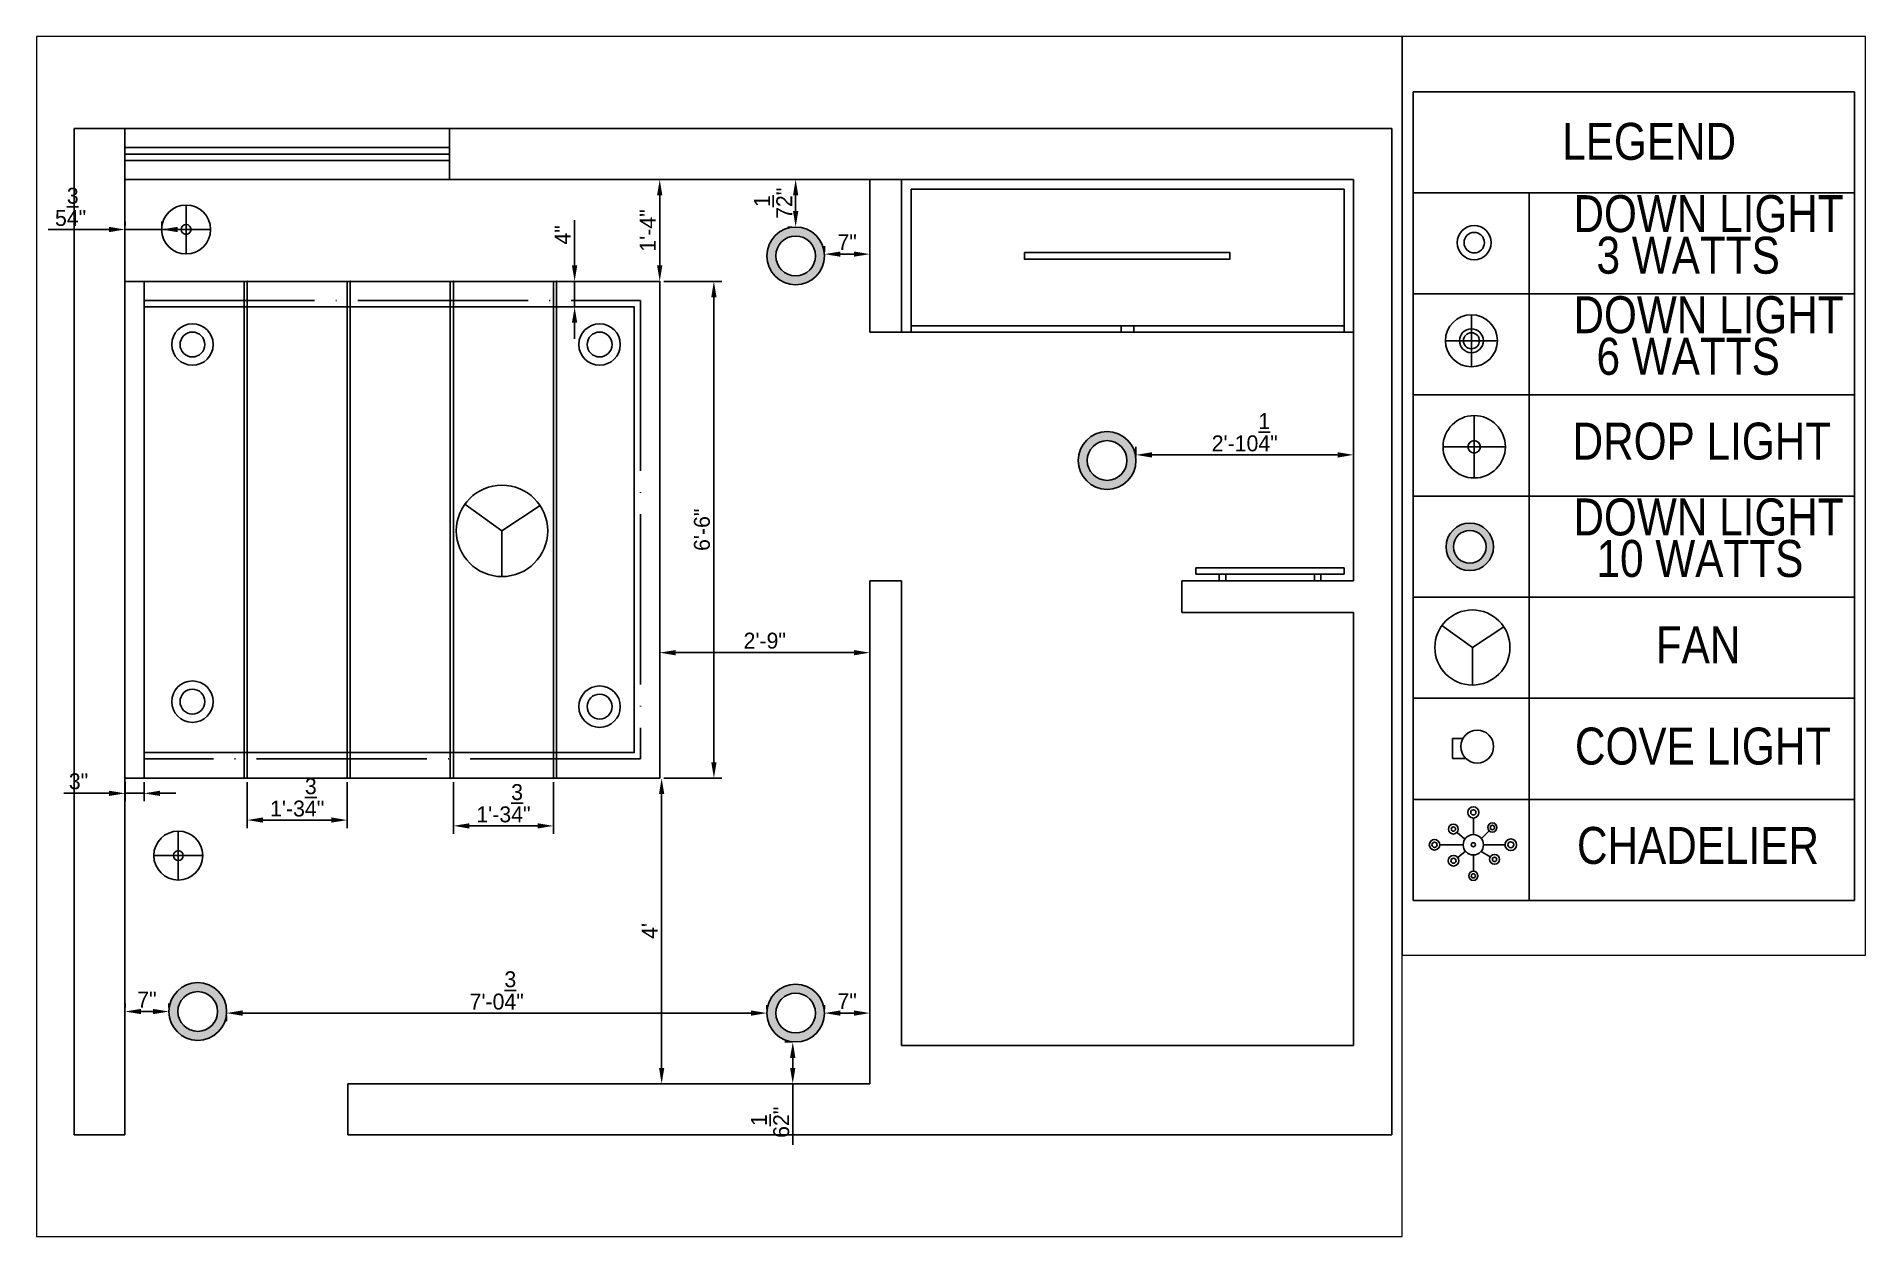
# Paper-space layout 'Layout10' of a CAD drawing. Header units: millimetres. Extents: x 9 to 281, y 12 to 190.
# The model-space entities are those that its viewports show. They can reach past a viewport. Long polylines and large blocks are cut down to what shows.
import ezdxf

# ---------------------------------------------------------------- set-up
doc = ezdxf.new("R2010")
doc.units = ezdxf.units.MM
doc.linetypes.add('ACAD_ISO04W100', pattern=[30, 24, -3, 0, -3])
doc.layers.add('TXT', color=7, linetype='Continuous', lineweight=25)
doc.styles.add('stylus BT', font='swissc.ttf')
doc.dimstyles.new('ISO-25', dxfattribs={"dimtxt": 2.5, "dimasz": 2.5, "dimexe": 1.25, "dimexo": 0.625, "dimtad": 1, "dimlunit": 4, "dimtxsty": 'Standard', "dimcen": 2.5, "dimadec": 0, "dimazin": 0, "dimtfac": 1, "dimtmove": 0, "dimatfit": 3, "dimfxl": 1, "dimarcsym": 0})

# ---------------------------------------------------------------- blocks, each defined once
blk = doc.blocks.new('*D82')
at = {"color": 0, "lineweight": -2}
for p, q in [((2751.99, 337.23), (2751.99, 334.21)), ((2754.99, 337.23), (2754.99, 334.21)), ((2749.49, 335.46), (2742.4, 335.46)), ((2754.99, 335.46), (2751.99, 335.46)), ((2757.49, 335.46), (2759.99, 335.46))]:
    blk.add_line(p, q, dxfattribs=at)
for points in [[(2749.49, 335.87), (2749.49, 335.04), (2751.99, 335.46)], [(2757.49, 335.87), (2757.49, 335.04), (2754.99, 335.46)]]:
    blk.add_solid(points, dxfattribs=at)
at = {"layer": 'Defpoints', "color": 0, "lineweight": -2}
for p in [(2751.99, 337.85), (2754.99, 337.85), (2751.99, 335.46)]:
    blk.add_point(p, dxfattribs=at)
at = {"color": 0, "lineweight": -2, "insert": (2744.69, 337.33), "char_height": 2.5, "attachment_point": 5}
blk.add_mtext('3"', dxfattribs=at)
blk = doc.blocks.new('*D83')
at = {"color": 0, "lineweight": -2}
for p, q in [((2771.19, 337.23), (2771.19, 330.01)), ((2786.89, 337.23), (2786.89, 330.01)), ((2773.69, 331.26), (2784.39, 331.26))]:
    blk.add_line(p, q, dxfattribs=at)
for points in [[(2773.69, 331.68), (2773.69, 330.85), (2771.19, 331.26)], [(2784.39, 331.68), (2784.39, 330.85), (2786.89, 331.26)]]:
    blk.add_solid(points, dxfattribs=at)
at = {"layer": 'Defpoints', "color": 0, "lineweight": -2}
for p in [(2771.19, 337.85), (2786.89, 337.85), (2786.89, 331.26)]:
    blk.add_point(p, dxfattribs=at)
at = {"color": 0, "lineweight": -2, "insert": (2779.04, 334.81), "char_height": 2.5, "attachment_point": 5}
blk.add_mtext('1\'-3{\\H1.000000x;\\S3/4;}"', dxfattribs=at)
blk = doc.blocks.new('*D84')
at = {"color": 0, "lineweight": -2}
for p, q in [((2803.59, 337.23), (2803.59, 329.1)), ((2819.29, 337.23), (2819.29, 329.1)), ((2806.09, 330.35), (2816.79, 330.35))]:
    blk.add_line(p, q, dxfattribs=at)
for points in [[(2806.09, 330.76), (2806.09, 329.93), (2803.59, 330.35)], [(2816.79, 330.76), (2816.79, 329.93), (2819.29, 330.35)]]:
    blk.add_solid(points, dxfattribs=at)
at = {"layer": 'Defpoints', "color": 0, "lineweight": -2}
for p in [(2803.59, 337.85), (2819.29, 337.85), (2819.29, 330.35)]:
    blk.add_point(p, dxfattribs=at)
at = {"color": 0, "lineweight": -2, "insert": (2811.44, 333.89), "char_height": 2.5, "attachment_point": 5}
blk.add_mtext('1\'-3{\\H1.000000x;\\S3/4;}"', dxfattribs=at)
blk = doc.blocks.new('*D85')
at = {"color": 0, "lineweight": -2}
for p, q in [((2836.61, 415.85), (2845.75, 415.85)), ((2844.5, 340.35), (2844.5, 413.35)), ((2836.61, 337.85), (2845.75, 337.85))]:
    blk.add_line(p, q, dxfattribs=at)
for points in [[(2844.08, 413.35), (2844.92, 413.35), (2844.5, 415.85)], [(2844.08, 340.35), (2844.92, 340.35), (2844.5, 337.85)]]:
    blk.add_solid(points, dxfattribs=at)
at = {"layer": 'Defpoints', "color": 0, "lineweight": -2}
for p in [(2835.99, 415.85), (2844.5, 415.85), (2835.99, 337.85)]:
    blk.add_point(p, dxfattribs=at)
at = {"color": 0, "lineweight": -2, "insert": (2842.63, 376.85), "char_height": 2.5, "attachment_point": 5, "rotation": 90}
blk.add_mtext('6\'-6"', dxfattribs=at)
blk = doc.blocks.new('*D102')
at = {"color": 0, "lineweight": -2}
for p, q in [((2836.61, 337.85), (2837.54, 337.85)), ((2836.29, 335.35), (2836.29, 292.35)), ((2836.61, 289.85), (2837.54, 289.85))]:
    blk.add_line(p, q, dxfattribs=at)
for points in [[(2835.88, 335.35), (2836.71, 335.35), (2836.29, 337.85)], [(2835.88, 292.35), (2836.71, 292.35), (2836.29, 289.85)]]:
    blk.add_solid(points, dxfattribs=at)
at = {"layer": 'Defpoints', "color": 0, "lineweight": -2}
for p in [(2835.99, 337.85), (2835.99, 289.85), (2836.29, 289.85)]:
    blk.add_point(p, dxfattribs=at)
at = {"color": 0, "lineweight": -2, "insert": (2834.42, 313.85), "char_height": 2.5, "attachment_point": 5, "rotation": 90}
blk.add_mtext("4'", dxfattribs=at)
blk = doc.blocks.new('*D103')
at = {"color": 0, "lineweight": -2}
for p, q in [((2835.99, 357.92), (2835.99, 358.8)), ((2838.49, 357.55), (2866.49, 357.55)), ((2868.99, 357.92), (2868.99, 358.8))]:
    blk.add_line(p, q, dxfattribs=at)
for points in [[(2838.49, 357.96), (2838.49, 357.13), (2835.99, 357.55)], [(2866.49, 357.96), (2866.49, 357.13), (2868.99, 357.55)]]:
    blk.add_solid(points, dxfattribs=at)
at = {"layer": 'Defpoints', "color": 0, "lineweight": -2}
for p in [(2835.99, 357.3), (2868.99, 357.55), (2868.99, 357.3)]:
    blk.add_point(p, dxfattribs=at)
at = {"color": 0, "lineweight": -2, "insert": (2852.49, 359.42), "char_height": 2.5, "attachment_point": 5}
blk.add_mtext('2\'-9"', dxfattribs=at)
blk = doc.blocks.new('light 1')
at = {"color": 92}
for p, q in [((3176.1, 893.52), (3176.1, 881.61)), ((3170.15, 887.57), (3182.06, 887.57))]:
    blk.add_line(p, q, dxfattribs=at)
at = {"color": 3, "linetype": 'ByBlock'}
blk.add_circle((3176.1, 887.57), 5.96, dxfattribs=at)
at = {"color": 92}
blk.add_circle((3176.1, 887.57), 1.19, dxfattribs=at)
blk = doc.blocks.new('light')
at = {"color": 6}
for p, q in [((4552.69, 610.29), (4552.69, 623.07)), ((4546.31, 616.68), (4559.08, 616.68))]:
    blk.add_line(p, q, dxfattribs=at)
for radius in [6.39, 2.94, 2.94, 1.96]:
    blk.add_circle((4552.69, 616.68), radius, dxfattribs=at)
at = {"color": 6, "linetype": 'ByBlock'}
blk.add_circle((4552.69, 616.68), 6.39, dxfattribs=at)
blk = doc.blocks.new('chandelier')
for p, q in [((4689.87, 469.47), (4689.87, 472.64)), ((4688.26, 468.6), (4686.76, 469.9)), ((4691.4, 468.72), (4692.89, 470.2)), ((4687.93, 467.53), (4683.47, 467.53)), ((4688.39, 466.28), (4686.88, 465.1)), ((4689.87, 465.59), (4689.87, 462.46)), ((4691.34, 466.26), (4693.11, 465.22)), ((4691.81, 467.53), (4695.93, 467.53))]:
    blk.add_line(p, q)
for centre, radius in [((4689.87, 473.71), 1.07), ((4689.87, 473.71), 0.494), ((4686.05, 470.52), 0.94), ((4693.51, 470.82), 0.873), ((4693.51, 470.82), 0.422), ((4682.46, 467.53), 1.01), ((4686.05, 470.52), 0.416), ((4689.87, 467.53), 1.94), ((4697.03, 467.53), 1.11), ((4682.46, 467.53), 0.503), ((4686.08, 464.48), 1.01), ((4689.87, 467.53), 0.388), ((4693.92, 464.74), 0.94), ((4697.03, 467.53), 0.572), ((4686.08, 464.48), 0.491), ((4693.92, 464.74), 0.418), ((4689.87, 461.59), 0.872), ((4689.87, 461.59), 0.406)]:
    blk.add_circle(centre, radius)
blk = doc.blocks.new('*D107')
at = {"color": 0, "lineweight": -2}
for p, q in [((2835.36, 431.85), (2834.74, 431.85)), ((2835.99, 418.35), (2835.99, 429.35)), ((2835.36, 415.85), (2834.74, 415.85))]:
    blk.add_line(p, q, dxfattribs=at)
for points in [[(2835.57, 429.35), (2836.4, 429.35), (2835.99, 431.85)], [(2835.57, 418.35), (2836.4, 418.35), (2835.99, 415.85)]]:
    blk.add_solid(points, dxfattribs=at)
at = {"layer": 'Defpoints', "color": 0, "lineweight": -2}
for p in [(2835.99, 431.85), (2835.99, 431.85), (2835.99, 415.85)]:
    blk.add_point(p, dxfattribs=at)
at = {"color": 0, "lineweight": -2, "insert": (2834.11, 423.85), "char_height": 2.5, "attachment_point": 5, "rotation": 90}
blk.add_mtext('1\'-4"', dxfattribs=at)
blk = doc.blocks.new('*D108')
at = {"color": 0, "lineweight": -2}
for p, q in [((2822.62, 418.35), (2822.62, 425.44)), ((2831.36, 415.85), (2821.37, 415.85)), ((2822.62, 411.85), (2822.62, 415.85)), ((2831.36, 411.85), (2821.37, 411.85)), ((2822.62, 409.35), (2822.62, 406.85))]:
    blk.add_line(p, q, dxfattribs=at)
for points in [[(2822.2, 418.35), (2823.03, 418.35), (2822.62, 415.85)], [(2822.2, 409.35), (2823.03, 409.35), (2822.62, 411.85)]]:
    blk.add_solid(points, dxfattribs=at)
at = {"layer": 'Defpoints', "color": 0, "lineweight": -2}
for p in [(2822.62, 415.85), (2831.99, 415.85), (2831.99, 411.85)]:
    blk.add_point(p, dxfattribs=at)
at = {"color": 0, "lineweight": -2, "insert": (2820.74, 423.15), "char_height": 2.5, "attachment_point": 5, "rotation": 90}
blk.add_mtext('4"', dxfattribs=at)
blk = doc.blocks.new('*D113')
at = {"color": 0, "lineweight": -2}
for p, q in [((2910.8, 388.35), (2910.8, 389.86)), ((2913.3, 388.61), (2942.49, 388.61)), ((2944.99, 388.35), (2944.99, 389.86))]:
    blk.add_line(p, q, dxfattribs=at)
for points in [[(2913.3, 389.02), (2913.3, 388.19), (2910.8, 388.61)], [(2942.49, 389.02), (2942.49, 388.19), (2944.99, 388.61)]]:
    blk.add_solid(points, dxfattribs=at)
at = {"layer": 'Defpoints', "color": 0, "lineweight": -2}
for p in [(2944.99, 388.61), (2910.8, 387.72), (2944.99, 387.72)]:
    blk.add_point(p, dxfattribs=at)
at = {"color": 0, "lineweight": -2, "insert": (2927.89, 392.15), "char_height": 2.5, "attachment_point": 5}
blk.add_mtext('2\'-10{\\H1.000000x;\\S1/4;}"', dxfattribs=at)
blk = doc.blocks.new('*D114')
at = {"color": 0, "lineweight": -2}
for p, q in [((2856.72, 431.85), (2856.09, 431.85)), ((2857.34, 426.89), (2857.34, 429.35)), ((2856.72, 424.39), (2856.09, 424.39))]:
    blk.add_line(p, q, dxfattribs=at)
for points in [[(2856.93, 429.35), (2857.76, 429.35), (2857.34, 431.85)], [(2856.93, 426.89), (2857.76, 426.89), (2857.34, 424.39)]]:
    blk.add_solid(points, dxfattribs=at)
at = {"layer": 'Defpoints', "color": 0, "lineweight": -2}
for p in [(2857.34, 431.85), (2857.34, 431.85), (2857.34, 424.39)]:
    blk.add_point(p, dxfattribs=at)
at = {"color": 0, "lineweight": -2, "insert": (2853.8, 428.12), "char_height": 2.5, "attachment_point": 5, "rotation": 90}
blk.add_mtext('7{\\H1.000000x;\\S1/2;}"', dxfattribs=at)
blk = doc.blocks.new('*D115')
at = {"color": 0, "lineweight": -2}
for p, q in [((2861.88, 420.48), (2861.88, 421.38)), ((2866.49, 420.13), (2864.38, 420.13)), ((2868.99, 420.48), (2868.99, 421.38))]:
    blk.add_line(p, q, dxfattribs=at)
for points in [[(2864.38, 420.55), (2864.38, 419.72), (2861.88, 420.13)], [(2866.49, 420.55), (2866.49, 419.72), (2868.99, 420.13)]]:
    blk.add_solid(points, dxfattribs=at)
at = {"layer": 'Defpoints', "color": 0, "lineweight": -2}
for p in [(2861.88, 420.13), (2861.88, 419.85), (2868.99, 419.85)]:
    blk.add_point(p, dxfattribs=at)
at = {"color": 0, "lineweight": -2, "insert": (2865.43, 422.01), "char_height": 2.5, "attachment_point": 5}
blk.add_mtext('7"', dxfattribs=at)
blk = doc.blocks.new('*D116')
at = {"color": 0, "lineweight": -2}
for p, q in [((2751.99, 424.62), (2751.99, 425.25)), ((2757.75, 424.62), (2757.75, 425.25)), ((2749.49, 424), (2739.9, 424)), ((2757.75, 424), (2751.99, 424)), ((2760.25, 424), (2762.75, 424))]:
    blk.add_line(p, q, dxfattribs=at)
for points in [[(2749.49, 424.42), (2749.49, 423.58), (2751.99, 424)], [(2760.25, 424.42), (2760.25, 423.58), (2757.75, 424)]]:
    blk.add_solid(points, dxfattribs=at)
at = {"layer": 'Defpoints', "color": 0, "lineweight": -2}
for p in [(2751.99, 424), (2751.99, 424), (2757.75, 424)]:
    blk.add_point(p, dxfattribs=at)
at = {"color": 0, "lineweight": -2, "insert": (2743.44, 427.54), "char_height": 2.5, "attachment_point": 5}
blk.add_mtext('5{\\H1.000000x;\\S3/4;}"', dxfattribs=at)
blk = doc.blocks.new('*D117')
at = {"color": 0, "lineweight": -2}
for p, q in [((2852.81, 301.57), (2852.81, 302.2)), ((2767.95, 300.57), (2767.95, 299.7)), ((2770.45, 300.95), (2850.31, 300.95))]:
    blk.add_line(p, q, dxfattribs=at)
for points in [[(2770.45, 301.37), (2770.45, 300.53), (2767.95, 300.95)], [(2850.31, 301.37), (2850.31, 300.53), (2852.81, 300.95)]]:
    blk.add_solid(points, dxfattribs=at)
at = {"layer": 'Defpoints', "color": 0, "lineweight": -2}
for p in [(2767.95, 301.2), (2852.81, 300.95), (2852.81, 300.95)]:
    blk.add_point(p, dxfattribs=at)
at = {"color": 0, "lineweight": -2, "insert": (2810.38, 304.49), "char_height": 2.5, "attachment_point": 5}
blk.add_mtext('7\'-0{\\H1.000000x;\\S3/4;}"', dxfattribs=at)
blk = doc.blocks.new('*D118')
at = {"color": 0, "lineweight": -2}
for p, q in [((2861.88, 301.57), (2861.88, 302.2)), ((2868.99, 301.57), (2868.99, 302.2)), ((2864.38, 300.95), (2866.49, 300.95))]:
    blk.add_line(p, q, dxfattribs=at)
for points in [[(2864.38, 301.37), (2864.38, 300.53), (2861.88, 300.95)], [(2866.49, 301.37), (2866.49, 300.53), (2868.99, 300.95)]]:
    blk.add_solid(points, dxfattribs=at)
at = {"layer": 'Defpoints', "color": 0, "lineweight": -2}
for p in [(2861.88, 300.95), (2868.99, 300.95), (2868.99, 300.95)]:
    blk.add_point(p, dxfattribs=at)
at = {"color": 0, "lineweight": -2, "insert": (2865.43, 302.82), "char_height": 2.5, "attachment_point": 5}
blk.add_mtext('7"', dxfattribs=at)
blk = doc.blocks.new('*D119')
at = {"color": 0, "lineweight": -2}
for p, q in [((2751.99, 301.82), (2751.99, 302.45)), ((2758.88, 301.82), (2758.88, 302.45)), ((2756.38, 301.2), (2754.49, 301.2))]:
    blk.add_line(p, q, dxfattribs=at)
for points in [[(2754.49, 301.61), (2754.49, 300.78), (2751.99, 301.2)], [(2756.38, 301.61), (2756.38, 300.78), (2758.88, 301.2)]]:
    blk.add_solid(points, dxfattribs=at)
at = {"layer": 'Defpoints', "color": 0, "lineweight": -2}
for p in [(2751.99, 301.2), (2751.99, 301.2), (2758.88, 301.2)]:
    blk.add_point(p, dxfattribs=at)
at = {"color": 0, "lineweight": -2, "insert": (2755.43, 303.07), "char_height": 2.5, "attachment_point": 5}
blk.add_mtext('7"', dxfattribs=at)
blk = doc.blocks.new('*D120')
at = {"color": 0, "lineweight": -2}
for p, q in [((2856.72, 296.42), (2855.64, 296.42)), ((2856.89, 293.92), (2856.89, 292.35)), ((2856.72, 289.85), (2855.64, 289.85)), ((2856.89, 289.85), (2856.89, 280.27))]:
    blk.add_line(p, q, dxfattribs=at)
for points in [[(2856.47, 293.92), (2857.3, 293.92), (2856.89, 296.42)], [(2856.47, 292.35), (2857.3, 292.35), (2856.89, 289.85)]]:
    blk.add_solid(points, dxfattribs=at)
at = {"layer": 'Defpoints', "color": 0, "lineweight": -2}
for p in [(2857.34, 296.42), (2856.89, 289.85), (2857.34, 289.85)]:
    blk.add_point(p, dxfattribs=at)
at = {"color": 0, "lineweight": -2, "insert": (2853.34, 283.81), "char_height": 2.5, "attachment_point": 5, "rotation": 90}
blk.add_mtext('6{\\H1.000000x;\\S1/2;}"', dxfattribs=at)

msp = doc.modelspace()

# ---------------------------------------------------------------- hatches: boundary and pattern name
at = {"linetype": 'ByBlock'}
h = msp.add_hatch(color=1, dxfattribs=at)
h.paths.add_polyline_path([(2852.812, 419.854, 1), (2861.877, 419.854, 1)])
h.paths.add_polyline_path([(2860.463, 419.854, -1), (2854.226, 419.854, -1)], flags=16)
h = msp.add_hatch(color=1, dxfattribs=at)
h.paths.add_polyline_path([(2901.733, 387.723, 1), (2910.798, 387.723, 1)])
h.paths.add_polyline_path([(2909.384, 387.723, -1), (2903.147, 387.723, -1)], flags=16)
h = msp.add_hatch(color=1, dxfattribs=at)
h.paths.add_polyline_path([(2758.883, 301.197, 1), (2767.948, 301.197, 1)])
h.paths.add_polyline_path([(2766.534, 301.197, -1), (2760.297, 301.197, -1)], flags=16)
h = msp.add_hatch(color=1, dxfattribs=at)
h.paths.add_polyline_path([(2852.812, 300.949, 1), (2861.877, 300.949, 1)])
h.paths.add_polyline_path([(2860.463, 300.949, -1), (2854.226, 300.949, -1)], flags=16)
h = msp.add_hatch(color=1, dxfattribs=at)
h.paths.add_polyline_path([(2665.901, 158.961, 1), (2674.967, 158.961, 1)])
h.paths.add_polyline_path([(2673.552, 158.961, -1), (2667.315, 158.961, -1)], flags=16)

# ---------------------------------------------------------------- linework, layer by layer
for p, q in [((2743.986, 439.854), (2950.986, 439.854)), ((2743.986, 281.854), (2743.986, 439.854)), ((2751.986, 281.854), (2751.986, 439.854)), ((2802.986, 431.854), (2802.986, 439.854)), ((2950.986, 281.854), (2950.986, 439.854)), ((2802.986, 436.854), (2751.986, 436.854)), ((2802.986, 435.854), (2751.986, 435.854)), ((2802.986, 434.854), (2751.986, 434.854)), ((2751.986, 431.854), (2944.986, 431.854)), ((2868.986, 431.854), (2868.986, 407.854)), ((2873.986, 431.854), (2873.986, 407.854)), ((2944.986, 368.854), (2944.986, 431.854)), ((2875.486, 430.354), (2943.486, 430.354)), ((2875.486, 430.354), (2875.486, 407.854)), ((2943.486, 407.854), (2943.486, 430.354)), ((2754.986, 415.854), (2751.986, 415.854)), ((2754.986, 337.854), (2754.986, 415.854)), ((2754.986, 415.854), (2835.986, 415.854)), ((2770.686, 337.854), (2770.686, 415.854)), ((2771.186, 337.854), (2771.186, 415.854)), ((2786.886, 337.854), (2786.886, 415.854)), ((2787.386, 337.854), (2787.386, 415.854)), ((2803.086, 337.854), (2803.086, 415.854)), ((2803.586, 337.854), (2803.586, 415.854)), ((2819.286, 337.854), (2819.286, 415.854)), ((2819.786, 337.854), (2819.786, 415.854)), ((2835.986, 337.854), (2835.986, 415.854)), ((2875.486, 408.854), (2943.486, 408.854)), ((2908.486, 407.854), (2908.486, 408.854)), ((2910.486, 407.854), (2910.486, 408.854)), ((2868.986, 407.854), (2873.986, 407.854)), ((2873.986, 407.854), (2875.486, 407.854)), ((2873.986, 407.854), (2944.986, 407.854)), ((2873.986, 407.854), (2944.986, 407.854)), ((2875.486, 407.854), (2943.486, 407.854)), ((2944.986, 407.854), (2896.005, 407.854)), ((2943.486, 407.854), (2944.986, 407.854)), ((2920.229, 370.854), (2943.511, 370.854)), ((2920.229, 370.854), (2920.229, 369.854)), ((2873.986, 368.854), (2868.986, 368.854)), ((2868.986, 368.854), (2868.986, 289.854)), ((2873.986, 368.854), (2873.986, 295.854)), ((2917.986, 368.854), (2944.986, 368.854)), ((2917.986, 363.854), (2917.986, 368.854)), ((2920.229, 369.854), (2943.511, 369.854)), ((2917.986, 363.854), (2944.986, 363.854)), ((2944.986, 295.854), (2944.986, 363.854)), ((2751.986, 337.854), (2835.986, 337.854)), ((2873.986, 295.854), (2944.986, 295.854)), ((2868.986, 289.854), (2786.986, 289.854)), ((2786.986, 289.854), (2786.986, 281.854)), ((2751.986, 281.854), (2743.986, 281.854)), ((2786.986, 281.854), (2950.986, 281.854))]:
    msp.add_line(p, q)
for p, q in [((2811.21, 376.675), (2805.389, 380.873)), ((2811.21, 376.675), (2817.19, 380.644)), ((2811.21, 376.675), (2811.21, 369.498)), ((2659.631, 245.898), (2659.631, 91.406)), ((2681.782, 226.587), (2681.782, 91.406)), ((2670.941, 139.729), (2665.12, 143.927)), ((2670.941, 139.729), (2676.92, 143.698)), ((2670.941, 139.729), (2670.941, 132.553)), ((2669.142, 122.358), (2667.149, 122.358)), ((2667.149, 118.531), (2667.149, 122.358)), ((2669.695, 118.531), (2667.149, 118.531))]:
    msp.add_line(p, q, dxfattribs=at)
at = {"lineweight": -2}
msp.add_line((2943.511, 369.854), (2943.511, 370.854), dxfattribs=at)
for points in [[(2893.285, 420.406), (2925.524, 420.406), (2925.524, 419.333), (2893.285, 419.333)], [(2754.986, 415.854), (2835.986, 415.854), (2835.986, 337.854), (2754.986, 337.854)]]:
    msp.add_lwpolyline(points, close=True, dxfattribs=at)
at = {"linetype": 'ACAD_ISO04W100', "lineweight": -2}
msp.add_lwpolyline([(2754.986, 412.854), (2832.986, 412.854), (2832.986, 340.854), (2754.986, 340.854)], dxfattribs=at)
at = {"lineweight": -2}
msp.add_lwpolyline([(2754.986, 411.854), (2831.986, 411.854), (2831.986, 341.854), (2754.986, 341.854)], dxfattribs=at)
for points in [[(2923.898, 368.854), (2924.905, 368.854), (2924.905, 369.854), (2923.898, 369.854)], [(2939.842, 368.854), (2938.834, 368.854), (2938.834, 369.854), (2939.842, 369.854)]]:
    msp.add_lwpolyline(points, close=True)
at = {"color": 1, "linetype": 'ByBlock'}
for centre, radius in [((2857.344, 419.854), 4.533), ((2857.344, 419.854), 3.119), ((2906.266, 387.723), 4.533), ((2906.266, 387.723), 3.119), ((2763.416, 301.197), 4.533), ((2857.344, 300.949), 4.533), ((2763.416, 301.197), 3.119), ((2857.344, 300.949), 3.119), ((2670.434, 158.961), 4.533), ((2670.434, 158.961), 3.119)]:
    msp.add_circle(centre, radius, dxfattribs=at)
at = {"color": 172}
for centre, radius in [((2762.584, 405.94), 3.252), ((2762.584, 405.94), 3.252), ((2762.584, 405.94), 3.252), ((2826.544, 405.94), 3.252), ((2826.544, 405.94), 3.252), ((2826.544, 405.94), 3.252), ((2762.584, 405.94), 1.952), ((2826.544, 405.94), 1.952), ((2762.584, 349.859), 3.252), ((2762.584, 349.859), 3.252), ((2762.584, 349.859), 3.252), ((2762.584, 349.859), 1.952), ((2826.544, 349.074), 3.252), ((2826.544, 349.074), 3.252), ((2826.544, 349.074), 3.252), ((2826.544, 349.074), 1.952), ((2671.283, 217.058), 3.252), ((2671.283, 217.058), 3.252), ((2671.283, 217.058), 3.252), ((2671.283, 217.058), 1.952)]:
    msp.add_circle(centre, radius, dxfattribs=at)
at = {"color": 172, "linetype": 'ByBlock'}
for centre in [(2762.584, 405.94), (2826.544, 405.94), (2762.584, 349.859), (2826.544, 349.074), (2671.283, 217.058)]:
    msp.add_circle(centre, 3.252, dxfattribs=at)
at = {"linetype": 'ByBlock'}
for centre, radius in [((2811.21, 376.675), 7.177), ((2670.941, 139.729), 7.177), ((2671.86, 120.798), 3.134)]:
    msp.add_circle(centre, radius, dxfattribs=at)
for p in [(2771.186, 415.854), (2787.386, 415.854), (2803.586, 415.854), (2819.786, 415.854)]:
    msp.add_point(p)
at = {"layer": 'TXT'}
for p, q in [((2659.631, 245.898), (2743.951, 245.898)), ((2743.951, 91.406), (2743.951, 245.898)), ((2659.631, 226.587), (2743.951, 226.587)), ((2659.631, 207.275), (2743.951, 207.275)), ((2659.631, 187.964), (2743.951, 187.964)), ((2659.631, 168.652), (2743.951, 168.652)), ((2659.631, 168.652), (2743.951, 168.652)), ((2659.631, 149.341), (2743.951, 149.341)), ((2659.631, 149.341), (2743.951, 149.341)), ((2659.631, 149.341), (2743.951, 149.341)), ((2659.631, 130.029), (2743.951, 130.029)), ((2659.631, 130.029), (2743.951, 130.029)), ((2659.631, 110.718), (2743.951, 110.718)), ((2659.631, 110.718), (2743.951, 110.718)), ((2659.631, 110.718), (2743.951, 110.718)), ((2659.631, 91.406), (2743.951, 91.406))]:
    msp.add_line(p, q, dxfattribs=at)

# ---------------------------------------------------------------- block references
at = {"linetype": 'ByBlock', "xscale": 0.6448862600415168, "yscale": 0.6448862600415595, "zscale": 0.6448862600415526}
for p in [(713.366, -148.381), (712.138, -246.693)]:
    msp.add_blockref('light 1', p, dxfattribs=at)
at = {"color": 6, "linetype": 'ByBlock', "xscale": -0.7770129668624577, "yscale": 0.7770129668629124, "zscale": 0.7770129668629747}
msp.add_blockref('light', (6208.245, -280.843), dxfattribs=at)
at = {"linetype": 'ByBlock'}
for name, p in [('light 1', (-504.821, -709.502)), ('chandelier', (-2018.756, -365.482))]:
    msp.add_blockref(name, p, dxfattribs=at)

# ---------------------------------------------------------------- texts
at = {"layer": 'TXT', "style": 'stylus BT'}
for s, p in [('LEGEND', (2688.097, 232.885)), ('DOWN LIGHT', (2690.243, 219.077)), ('  3 WATTS', (2690.164, 211.137)), ('DOWN LIGHT', (2690.243, 199.765)), ('  6 WATTS', (2690.164, 191.825)), ('DROP LIGHT', (2690.086, 175.622)), ('DOWN LIGHT', (2690.243, 161.142)), ('  10 WATTS', (2690.164, 153.202)), ('FAN', (2705.987, 136.702)), ('COVE LIGHT', (2690.536, 117.371)), ('CHADELIER', (2690.924, 98.392))]:
    msp.add_text(s, height=7.0559, dxfattribs=at).set_placement(p)

# ---------------------------------------------------------------- dimensions: what is measured, and where the dimension line sits
at = {"lineweight": -2}
for base, p1, p2, picture, middle in [((2835.986, 431.854), (2835.986, 415.854), (2835.986, 431.854), '*D107', (2834.111, 423.854)), ((2857.344, 431.854), (2857.344, 424.386), (2857.344, 431.854), '*D114', (2853.803, 428.12)), ((2822.616, 415.854), (2831.986, 411.854), (2831.986, 415.854), '*D108', (2820.741, 423.145)), ((2844.5, 415.854), (2835.986, 337.854), (2835.986, 415.854), '*D85', (2842.625, 376.854)), ((2836.294, 289.854), (2835.986, 337.854), (2835.986, 289.854), '*D102', (2834.419, 313.854)), ((2856.885, 289.854), (2857.344, 296.417), (2857.344, 289.854), '*D120', (2853.344, 283.812))]:
    dim = msp.add_linear_dim(base=base, p1=p1, p2=p2, angle=90, dimstyle='ISO-25', dxfattribs=at)
    dim.commit()
    dim.dimension.update_dxf_attribs({"geometry": picture, "text_midpoint": middle})
for base, p1, p2, picture, middle in [((2751.9856, 423.9992), (2757.7514, 423.9992), (2751.9856, 423.9992), '*D116', (2743.4439, 427.5408)), ((2861.877, 420.134), (2868.986, 419.854), (2861.877, 419.854), '*D115', (2865.431, 422.009)), ((2944.986, 388.608), (2910.798, 387.723), (2944.986, 387.723), '*D113', (2927.892, 392.15)), ((2868.986, 357.547), (2835.986, 357.297), (2868.986, 357.297), '*D103', (2852.486, 359.422)), ((2786.886, 331.264), (2771.186, 337.854), (2786.886, 337.854), '*D83', (2779.036, 334.806)), ((2819.286, 330.346), (2803.586, 337.854), (2819.286, 337.854), '*D84', (2811.436, 333.888)), ((2852.812, 300.949), (2767.948, 301.197), (2852.812, 300.949), '*D117', (2810.38, 304.491)), ((2751.986, 301.197), (2758.883, 301.197), (2751.986, 301.197), '*D119', (2755.434, 303.072)), ((2868.986, 300.949), (2861.877, 300.949), (2868.986, 300.949), '*D118', (2865.431, 302.824))]:
    dim = msp.add_linear_dim(base=base, p1=p1, p2=p2, dimstyle='ISO-25', dxfattribs=at)
    dim.commit()
    dim.dimension.update_dxf_attribs({"geometry": picture, "text_midpoint": middle})
dim = msp.add_linear_dim(base=(2751.986, 335.455), p1=(2754.986, 337.854), p2=(2751.986, 337.854), dimstyle='ISO-25', dxfattribs=at)
dim.commit()
dim.dimension.update_dxf_attribs({"geometry": '*D82', "text_midpoint": (2744.694, 335.455), "dimtype": 160})

psp = doc.layouts.new('Layout10')

# ---------------------------------------------------------------- viewports
at = {"layer": '0', "lineweight": -2}
psp.add_viewport(center=(110.1, 100.94), size=(203.18, 178.4397), view_center_point=(2845.361, 360.091), view_height=188.41105, dxfattribs=at)
psp.add_viewport(center=(246.15, 121.84), size=(68.92, 136.634), view_center_point=(2701.782, 168.678), view_height=175.4908, status=3, dxfattribs=at)

doc.saveas('drawing.dxf')
